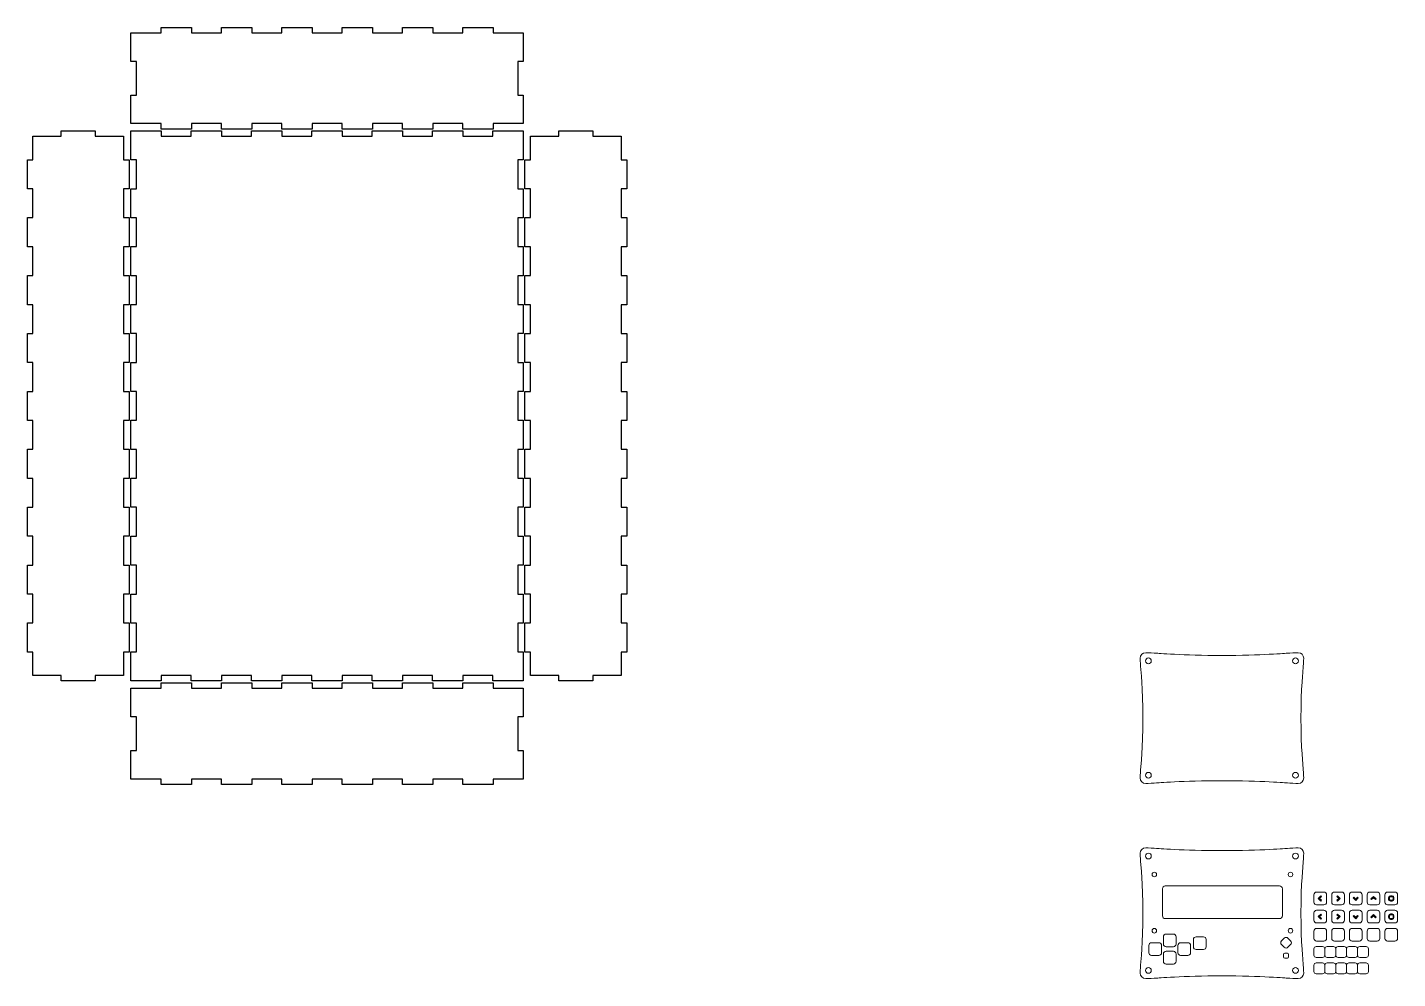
# Model space of a CAD drawing. Extents: x 1 to 1576, y -528 to 295.
# Drawn here: x 821 to 1576, y -528 to -4 of the extents above; entities that cross this region are included whole.
import ezdxf

# ---------------------------------------------------------------- set-up
doc = ezdxf.new("R2010")
doc.units = 0
doc.layers.add('NEWLAYER', color=7, linetype='CONTINUOUS')
doc.layers.add('Your Design', color=7, linetype='CONTINUOUS')

# ---------------------------------------------------------------- blocks, each defined once
blk = doc.blocks.new('block 44')
at = {"layer": 'Your Design', "lineweight": 0}
for points in [[(11.6, 181), (11.6, 180.12), (10.88, 179.4), (10, 179.4), (9.12, 179.4), (8.4, 180.12), (8.4, 181), (8.4, 181.88), (9.12, 182.6), (10, 182.6), (10.88, 182.6), (11.6, 181.88), (11.6, 181)], [(92.6, 181), (92.6, 180.12), (91.88, 179.4), (91, 179.4), (90.12, 179.4), (89.4, 180.12), (89.4, 181), (89.4, 181.88), (90.12, 182.6), (91, 182.6), (91.88, 182.6), (92.6, 181.88), (92.6, 181)], [(11.6, 118), (11.6, 117.12), (10.88, 116.4), (10, 116.4), (9.12, 116.4), (8.4, 117.12), (8.4, 118), (8.4, 118.88), (9.12, 119.6), (10, 119.6), (10.88, 119.6), (11.6, 118.88), (11.6, 118)], [(92.6, 118), (92.6, 117.12), (91.88, 116.4), (91, 116.4), (90.12, 116.4), (89.4, 117.12), (89.4, 118), (89.4, 118.88), (90.12, 119.6), (91, 119.6), (91.88, 119.6), (92.6, 118.88), (92.6, 118)]]:
    blk.add_open_spline(points, degree=3, knots=[0, 0, 0, 0, 1, 1, 1, 2, 2, 2, 3, 3, 3, 4, 4, 4, 4], dxfattribs=at)

msp = doc.modelspace()

# ---------------------------------------------------------------- hatches: boundary and pattern name
at = {"layer": 'Your Design'}
h = msp.add_hatch(color=255, dxfattribs=at)
h.dxf.hatch_style = 2
h.paths.add_polyline_path([(1533.9, -482.39), (1533.52, -482.01), (1532.12, -483.42), (1533.52, -484.82), (1533.9, -484.45), (1532.87, -483.42)])
h = msp.add_hatch(color=255, dxfattribs=at)
h.dxf.hatch_style = 2
h.paths.add_polyline_path([(1542.39, -482.39), (1542.76, -482.01), (1544.17, -483.42), (1542.76, -484.82), (1542.39, -484.45), (1543.42, -483.42)])
h = msp.add_hatch(color=255, dxfattribs=at)
h.dxf.hatch_style = 2
h.paths.add_polyline_path([(1553.82, -482.78), (1554.2, -483.15), (1552.79, -484.56), (1551.39, -483.15), (1551.76, -482.78), (1552.79, -483.81)])
h = msp.add_hatch(color=255, dxfattribs=at)
h.dxf.hatch_style = 2
h.paths.add_polyline_path([(1563.59, -484.06), (1563.96, -483.68), (1562.56, -482.28), (1561.16, -483.68), (1561.53, -484.06), (1562.56, -483.03)])
h = msp.add_hatch(color=255, dxfattribs=at)
h.dxf.hatch_style = 2
edge = h.paths.add_edge_path()
edge.add_spline(control_points=[(1572.83, -481.92), (1572.83, -481.92), (1571.83, -481.92), (1571.83, -481.92), (1571.28, -481.92), (1570.83, -482.37), (1570.83, -482.92), (1570.83, -482.92), (1570.83, -483.92), (1570.83, -483.92), (1570.83, -484.47), (1571.28, -484.92), (1571.83, -484.92), (1571.83, -484.92), (1572.83, -484.92), (1572.83, -484.92), (1573.38, -484.92), (1573.83, -484.47), (1573.83, -483.92), (1573.83, -483.92), (1573.83, -482.92), (1573.83, -482.92), (1573.83, -482.37), (1573.38, -481.92), (1572.83, -481.92), (1572.83, -481.92), (1572.83, -481.92), (1572.83, -481.92)], knot_values=[0, 0, 0, 0, 1, 1, 1, 2, 2, 2, 3, 3, 3, 4, 4, 4, 5, 5, 5, 6, 6, 6, 7, 7, 7, 8, 8, 8, 9, 9, 9, 9], degree=3, periodic=0)
edge = h.paths.add_edge_path()
edge.add_spline(control_points=[(1572.83, -482.45), (1573.09, -482.45), (1573.3, -482.66), (1573.3, -482.92), (1573.3, -482.92), (1573.3, -483.92), (1573.3, -483.92), (1573.3, -484.18), (1573.09, -484.39), (1572.83, -484.39), (1572.83, -484.39), (1571.83, -484.39), (1571.83, -484.39), (1571.57, -484.39), (1571.36, -484.18), (1571.36, -483.92), (1571.36, -483.92), (1571.36, -482.92), (1571.36, -482.92), (1571.36, -482.79), (1571.41, -482.68), (1571.5, -482.59), (1571.59, -482.5), (1571.7, -482.45), (1571.83, -482.45), (1571.83, -482.45), (1572.83, -482.45), (1572.83, -482.45)], knot_values=[0, 0, 0, 0, 0.352778, 0.352778, 0.352778, 0.705556, 0.705556, 0.705556, 1.058333, 1.058333, 1.058333, 1.411111, 1.411111, 1.411111, 1.763889, 1.763889, 1.763889, 2.116667, 2.116667, 2.116667, 2.469444, 2.469444, 2.469444, 2.822222, 2.822222, 2.822222, 3.175, 3.175, 3.175, 3.175], degree=3, periodic=0)
edge.add_line((1572.83, -482.45), (1572.83, -482.45))
h = msp.add_hatch(color=255, dxfattribs=at)
h.dxf.hatch_style = 2
h.paths.add_polyline_path([(1533.9, -492.39), (1533.52, -492.02), (1532.12, -493.42), (1533.52, -494.82), (1533.9, -494.45), (1532.87, -493.42)])
h = msp.add_hatch(color=255, dxfattribs=at)
h.dxf.hatch_style = 2
h.paths.add_polyline_path([(1542.39, -492.39), (1542.76, -492.02), (1544.17, -493.42), (1542.76, -494.82), (1542.39, -494.45), (1543.42, -493.42)])
h = msp.add_hatch(color=255, dxfattribs=at)
h.dxf.hatch_style = 2
h.paths.add_polyline_path([(1553.82, -492.78), (1554.2, -493.15), (1552.79, -494.56), (1551.39, -493.15), (1551.76, -492.78), (1552.79, -493.81)])
h = msp.add_hatch(color=255, dxfattribs=at)
h.dxf.hatch_style = 2
h.paths.add_polyline_path([(1563.59, -494.06), (1563.96, -493.68), (1562.56, -492.28), (1561.16, -493.68), (1561.53, -494.06), (1562.56, -493.03)])
h = msp.add_hatch(color=255, dxfattribs=at)
h.dxf.hatch_style = 2
edge = h.paths.add_edge_path()
edge.add_spline(control_points=[(1572.83, -491.92), (1572.83, -491.92), (1571.83, -491.92), (1571.83, -491.92), (1571.28, -491.92), (1570.83, -492.37), (1570.83, -492.92), (1570.83, -492.92), (1570.83, -493.92), (1570.83, -493.92), (1570.83, -494.47), (1571.28, -494.92), (1571.83, -494.92), (1571.83, -494.92), (1572.83, -494.92), (1572.83, -494.92), (1573.38, -494.92), (1573.83, -494.47), (1573.83, -493.92), (1573.83, -493.92), (1573.83, -492.92), (1573.83, -492.92), (1573.83, -492.37), (1573.38, -491.92), (1572.83, -491.92), (1572.83, -491.92), (1572.83, -491.92), (1572.83, -491.92)], knot_values=[0, 0, 0, 0, 1, 1, 1, 2, 2, 2, 3, 3, 3, 4, 4, 4, 5, 5, 5, 6, 6, 6, 7, 7, 7, 8, 8, 8, 9, 9, 9, 9], degree=3, periodic=0)
edge = h.paths.add_edge_path()
edge.add_spline(control_points=[(1572.83, -492.45), (1573.09, -492.45), (1573.3, -492.66), (1573.3, -492.92), (1573.3, -492.92), (1573.3, -493.92), (1573.3, -493.92), (1573.3, -494.18), (1573.09, -494.39), (1572.83, -494.39), (1572.83, -494.39), (1571.83, -494.39), (1571.83, -494.39), (1571.57, -494.39), (1571.36, -494.18), (1571.36, -493.92), (1571.36, -493.92), (1571.36, -492.92), (1571.36, -492.92), (1571.36, -492.79), (1571.41, -492.68), (1571.5, -492.59), (1571.59, -492.5), (1571.7, -492.45), (1571.83, -492.45), (1571.83, -492.45), (1572.83, -492.45), (1572.83, -492.45)], knot_values=[0, 0, 0, 0, 0.352778, 0.352778, 0.352778, 0.705556, 0.705556, 0.705556, 1.058333, 1.058333, 1.058333, 1.411111, 1.411111, 1.411111, 1.763889, 1.763889, 1.763889, 2.116667, 2.116667, 2.116667, 2.469444, 2.469444, 2.469444, 2.822222, 2.822222, 2.822222, 3.175, 3.175, 3.175, 3.175], degree=3, periodic=0)
edge.add_line((1572.83, -492.45), (1572.83, -492.45))

# ---------------------------------------------------------------- linework, layer by layer
at = {"layer": 'NEWLAYER', "color": 7}
for points in [[(878.32, -6.62), (894.89, -6.62), (894.89, -3.62), (911.59, -3.62), (911.59, -6.62), (928.12, -6.62), (928.12, -3.62), (944.83, -3.62), (944.83, -6.62), (961.35, -6.62), (961.35, -3.62), (978.06, -3.62), (978.06, -6.62), (994.58, -6.62), (994.58, -3.62), (1011.29, -3.62), (1011.29, -6.62), (1027.81, -6.62), (1027.81, -3.62), (1044.52, -3.62), (1044.52, -6.62), (1061.04, -6.62), (1061.04, -3.62), (1077.75, -3.62), (1077.75, -6.62), (1094.32, -6.62), (1094.32, -22.34), (1091.32, -22.34), (1091.32, -40.91), (1094.32, -40.91), (1094.32, -56.62), (1077.75, -56.62), (1077.75, -59.62), (1061.04, -59.62), (1061.04, -56.62), (1044.52, -56.62), (1044.52, -59.62), (1027.81, -59.62), (1027.81, -56.62), (1011.29, -56.62), (1011.29, -59.62), (994.58, -59.62), (994.58, -56.62), (978.06, -56.62), (978.06, -59.62), (961.35, -59.62), (961.35, -56.62), (944.83, -56.62), (944.83, -59.62), (928.12, -59.62), (928.12, -56.62), (911.59, -56.62), (911.59, -59.62), (894.89, -59.62), (894.89, -56.62), (878.32, -56.62), (878.32, -40.91), (881.32, -40.91), (881.32, -22.34), (878.32, -22.34), (878.32, -6.62)], [(824.32, -63.62), (839.94, -63.62), (839.94, -60.62), (858.7, -60.62), (858.7, -63.62), (874.32, -63.62), (874.32, -76.53), (877.32, -76.53), (877.32, -92.56), (874.32, -92.56), (874.32, -108.42), (877.32, -108.42), (877.32, -124.46), (874.32, -124.46), (874.32, -140.32), (877.32, -140.32), (877.32, -156.35), (874.32, -156.35), (874.32, -172.21), (877.32, -172.21), (877.32, -188.25), (874.32, -188.25), (874.32, -204.1), (877.32, -204.1), (877.32, -220.14), (874.32, -220.14), (874.32, -236), (877.32, -236), (877.32, -252.04), (874.32, -252.04), (874.32, -267.89), (877.32, -267.89), (877.32, -283.93), (874.32, -283.93), (874.32, -299.79), (877.32, -299.79), (877.32, -315.83), (874.32, -315.83), (874.32, -331.68), (877.32, -331.68), (877.32, -347.72), (874.32, -347.72), (874.32, -360.62), (858.7, -360.62), (858.7, -363.62), (839.94, -363.62), (839.94, -360.62), (824.32, -360.62), (824.32, -347.72), (821.32, -347.72), (821.32, -331.68), (824.32, -331.68), (824.32, -315.83), (821.32, -315.83), (821.32, -299.79), (824.32, -299.79), (824.32, -283.93), (821.32, -283.93), (821.32, -267.89), (824.32, -267.89), (824.32, -252.04), (821.32, -252.04), (821.32, -236), (824.32, -236), (824.32, -220.14), (821.32, -220.14), (821.32, -204.1), (824.32, -204.1), (824.32, -188.25), (821.32, -188.25), (821.32, -172.21), (824.32, -172.21), (824.32, -156.35), (821.32, -156.35), (821.32, -140.32), (824.32, -140.32), (824.32, -124.46), (821.32, -124.46), (821.32, -108.42), (824.32, -108.42), (824.32, -92.56), (821.32, -92.56), (821.32, -76.53), (824.32, -76.53), (824.32, -63.62)], [(878.32, -60.62), (894.98, -60.62), (894.98, -63.62), (911.5, -63.62), (911.5, -60.62), (928.21, -60.62), (928.21, -63.62), (944.74, -63.62), (944.74, -60.62), (961.44, -60.62), (961.44, -63.62), (977.97, -63.62), (977.97, -60.62), (994.67, -60.62), (994.67, -63.62), (1011.2, -63.62), (1011.2, -60.62), (1027.9, -60.62), (1027.9, -63.62), (1044.43, -63.62), (1044.43, -60.62), (1061.13, -60.62), (1061.13, -63.62), (1077.66, -63.62), (1077.66, -60.62), (1094.32, -60.62), (1094.32, -76.62), (1091.32, -76.62), (1091.32, -92.47), (1094.32, -92.47), (1094.32, -108.51), (1091.32, -108.51), (1091.32, -124.37), (1094.32, -124.37), (1094.32, -140.41), (1091.32, -140.41), (1091.32, -156.26), (1094.32, -156.26), (1094.32, -172.3), (1091.32, -172.3), (1091.32, -188.16), (1094.32, -188.16), (1094.32, -204.19), (1091.32, -204.19), (1091.32, -220.05), (1094.32, -220.05), (1094.32, -236.09), (1091.32, -236.09), (1091.32, -251.95), (1094.32, -251.95), (1094.32, -267.98), (1091.32, -267.98), (1091.32, -283.84), (1094.32, -283.84), (1094.32, -299.88), (1091.32, -299.88), (1091.32, -315.74), (1094.32, -315.74), (1094.32, -331.77), (1091.32, -331.77), (1091.32, -347.63), (1094.32, -347.63), (1094.32, -363.62), (1077.66, -363.62), (1077.66, -360.62), (1061.13, -360.62), (1061.13, -363.62), (1044.43, -363.62), (1044.43, -360.62), (1027.9, -360.62), (1027.9, -363.62), (1011.2, -363.62), (1011.2, -360.62), (994.67, -360.62), (994.67, -363.62), (977.97, -363.62), (977.97, -360.62), (961.44, -360.62), (961.44, -363.62), (944.74, -363.62), (944.74, -360.62), (928.21, -360.62), (928.21, -363.62), (911.5, -363.62), (911.5, -360.62), (894.98, -360.62), (894.98, -363.62), (878.32, -363.62), (878.32, -347.63), (881.32, -347.63), (881.32, -331.77), (878.32, -331.77), (878.32, -315.74), (881.32, -315.74), (881.32, -299.88), (878.32, -299.88), (878.32, -283.84), (881.32, -283.84), (881.32, -267.98), (878.32, -267.98), (878.32, -251.95), (881.32, -251.95), (881.32, -236.09), (878.32, -236.09), (878.32, -220.05), (881.32, -220.05), (881.32, -204.19), (878.32, -204.19), (878.32, -188.16), (881.32, -188.16), (881.32, -172.3), (878.32, -172.3), (878.32, -156.26), (881.32, -156.26), (881.32, -140.41), (878.32, -140.41), (878.32, -124.37), (881.32, -124.37), (881.32, -108.51), (878.32, -108.51), (878.32, -92.47), (881.32, -92.47), (881.32, -76.62), (878.32, -76.62), (878.32, -60.62)], [(1098.32, -63.62), (1113.94, -63.62), (1113.94, -60.62), (1132.7, -60.62), (1132.7, -63.62), (1148.32, -63.62), (1148.32, -76.53), (1151.32, -76.53), (1151.32, -92.56), (1148.32, -92.56), (1148.32, -108.42), (1151.32, -108.42), (1151.32, -124.46), (1148.32, -124.46), (1148.32, -140.32), (1151.32, -140.32), (1151.32, -156.35), (1148.32, -156.35), (1148.32, -172.21), (1151.32, -172.21), (1151.32, -188.25), (1148.32, -188.25), (1148.32, -204.1), (1151.32, -204.1), (1151.32, -220.14), (1148.32, -220.14), (1148.32, -236), (1151.32, -236), (1151.32, -252.04), (1148.32, -252.04), (1148.32, -267.89), (1151.32, -267.89), (1151.32, -283.93), (1148.32, -283.93), (1148.32, -299.79), (1151.32, -299.79), (1151.32, -315.83), (1148.32, -315.83), (1148.32, -331.68), (1151.32, -331.68), (1151.32, -347.72), (1148.32, -347.72), (1148.32, -360.62), (1132.7, -360.62), (1132.7, -363.62), (1113.94, -363.62), (1113.94, -360.62), (1098.32, -360.62), (1098.32, -347.72), (1095.32, -347.72), (1095.32, -331.68), (1098.32, -331.68), (1098.32, -315.83), (1095.32, -315.83), (1095.32, -299.79), (1098.32, -299.79), (1098.32, -283.93), (1095.32, -283.93), (1095.32, -267.89), (1098.32, -267.89), (1098.32, -252.04), (1095.32, -252.04), (1095.32, -236), (1098.32, -236), (1098.32, -220.14), (1095.32, -220.14), (1095.32, -204.1), (1098.32, -204.1), (1098.32, -188.25), (1095.32, -188.25), (1095.32, -172.21), (1098.32, -172.21), (1098.32, -156.35), (1095.32, -156.35), (1095.32, -140.32), (1098.32, -140.32), (1098.32, -124.46), (1095.32, -124.46), (1095.32, -108.42), (1098.32, -108.42), (1098.32, -92.56), (1095.32, -92.56), (1095.32, -76.53), (1098.32, -76.53), (1098.32, -63.62)], [(878.32, -367.62), (894.89, -367.62), (894.89, -364.62), (911.59, -364.62), (911.59, -367.62), (928.12, -367.62), (928.12, -364.62), (944.83, -364.62), (944.83, -367.62), (961.35, -367.62), (961.35, -364.62), (978.06, -364.62), (978.06, -367.62), (994.58, -367.62), (994.58, -364.62), (1011.29, -364.62), (1011.29, -367.62), (1027.81, -367.62), (1027.81, -364.62), (1044.52, -364.62), (1044.52, -367.62), (1061.04, -367.62), (1061.04, -364.62), (1077.75, -364.62), (1077.75, -367.62), (1094.32, -367.62), (1094.32, -383.34), (1091.32, -383.34), (1091.32, -401.91), (1094.32, -401.91), (1094.32, -417.62), (1077.75, -417.62), (1077.75, -420.62), (1061.04, -420.62), (1061.04, -417.62), (1044.52, -417.62), (1044.52, -420.62), (1027.81, -420.62), (1027.81, -417.62), (1011.29, -417.62), (1011.29, -420.62), (994.58, -420.62), (994.58, -417.62), (978.06, -417.62), (978.06, -420.62), (961.35, -420.62), (961.35, -417.62), (944.83, -417.62), (944.83, -420.62), (928.12, -420.62), (928.12, -417.62), (911.59, -417.62), (911.59, -420.62), (894.89, -420.62), (894.89, -417.62), (878.32, -417.62), (878.32, -401.91), (881.32, -401.91), (881.32, -383.34), (878.32, -383.34), (878.32, -367.62)]]:
    msp.add_lwpolyline(points, dxfattribs=at)
at = {"layer": 'Your Design', "lineweight": 0}
for points in [[(1533.9, -482.39), (1533.52, -482.01), (1532.12, -483.42), (1533.52, -484.82), (1533.9, -484.45), (1532.87, -483.42), (1533.9, -482.39)], [(1542.39, -482.39), (1542.76, -482.01), (1544.17, -483.42), (1542.76, -484.82), (1542.39, -484.45), (1543.42, -483.42), (1542.39, -482.39)], [(1553.82, -482.78), (1554.2, -483.15), (1552.79, -484.56), (1551.39, -483.15), (1551.76, -482.78), (1552.79, -483.81), (1553.82, -482.78)], [(1563.59, -484.06), (1563.96, -483.68), (1562.56, -482.28), (1561.16, -483.68), (1561.53, -484.06), (1562.56, -483.03), (1563.59, -484.06)], [(1533.9, -492.39), (1533.52, -492.02), (1532.12, -493.42), (1533.52, -494.82), (1533.9, -494.45), (1532.87, -493.42), (1533.9, -492.39)], [(1542.39, -492.39), (1542.76, -492.02), (1544.17, -493.42), (1542.76, -494.82), (1542.39, -494.45), (1543.42, -493.42), (1542.39, -492.39)], [(1553.82, -492.78), (1554.2, -493.15), (1552.79, -494.56), (1551.39, -493.15), (1551.76, -492.78), (1552.79, -493.81), (1553.82, -492.78)], [(1563.59, -494.06), (1563.96, -493.68), (1562.56, -492.28), (1561.16, -493.68), (1561.53, -494.06), (1562.56, -493.03), (1563.59, -494.06)]]:
    msp.add_lwpolyline(points, dxfattribs=at)
for points, knots in [([(1522.61, -384.06), (1522.61, -367.5), (1523.78, -357.05), (1523.78, -357.05), (1523.96, -355.41), (1524.11, -352.71), (1524.11, -351.06), (1524.11, -349.41), (1522.76, -348.06), (1521.11, -348.06), (1519.46, -348.06), (1516.77, -348.18), (1515.12, -348.32), (1515.12, -348.32), (1500.65, -349.56), (1479.11, -349.56), (1457.58, -349.56), (1443.1, -348.32), (1443.1, -348.32), (1441.46, -348.18), (1438.76, -348.06), (1437.11, -348.06), (1435.46, -348.06), (1434.11, -349.41), (1434.11, -351.06), (1434.11, -352.71), (1434.26, -355.41), (1434.45, -357.05), (1434.45, -357.05), (1435.61, -367.5), (1435.61, -384.06), (1435.61, -400.63), (1434.45, -411.08), (1434.45, -411.08), (1434.26, -412.72), (1434.11, -415.41), (1434.11, -417.06), (1434.11, -418.71), (1435.46, -420.06), (1437.11, -420.06), (1438.76, -420.06), (1441.46, -419.95), (1443.1, -419.81), (1443.1, -419.81), (1457.57, -418.56), (1479.11, -418.56), (1500.65, -418.56), (1515.12, -419.81), (1515.12, -419.81), (1516.77, -419.95), (1519.46, -420.06), (1521.11, -420.06), (1522.76, -420.06), (1524.11, -418.71), (1524.11, -417.06), (1524.11, -415.41), (1523.96, -412.72), (1523.78, -411.08), (1523.78, -411.08), (1522.61, -400.63), (1522.61, -384.06)], [0, 0, 0, 0, 1, 1, 1, 2, 2, 2, 3, 3, 3, 4, 4, 4, 5, 5, 5, 6, 6, 6, 7, 7, 7, 8, 8, 8, 9, 9, 9, 10, 10, 10, 11, 11, 11, 12, 12, 12, 13, 13, 13, 14, 14, 14, 15, 15, 15, 16, 16, 16, 17, 17, 17, 18, 18, 18, 19, 19, 19, 20, 20, 20, 20]), ([(1443.1, -455.82), (1441.46, -455.68), (1438.76, -455.56), (1437.11, -455.56), (1435.46, -455.56), (1434.11, -456.91), (1434.11, -458.56), (1434.11, -460.21), (1434.26, -462.91), (1434.45, -464.55)], [6, 6, 6, 6, 7, 7, 7, 8, 8, 8, 9, 9, 9, 9]), ([(1440.21, -460.06), (1440.21, -460.95), (1439.5, -461.66), (1438.61, -461.66), (1437.73, -461.66), (1437.01, -460.95), (1437.01, -460.06), (1437.01, -459.18), (1437.73, -458.46), (1438.61, -458.46), (1439.5, -458.46), (1440.21, -459.18), (1440.21, -460.06)], [0, 0, 0, 0, 1, 1, 1, 2, 2, 2, 3, 3, 3, 4, 4, 4, 4]), ([(1515.13, -455.82), (1515.13, -455.82), (1500.65, -457.06), (1479.11, -457.06), (1457.58, -457.06), (1443.1, -455.82), (1443.1, -455.82)], [4, 4, 4, 4, 5, 5, 5, 6, 6, 6, 6]), ([(1523.78, -464.55), (1523.96, -462.91), (1524.11, -460.21), (1524.11, -458.56), (1524.11, -456.91), (1522.76, -455.56), (1521.11, -455.56), (1519.46, -455.56), (1516.77, -455.68), (1515.13, -455.82)], [1, 1, 1, 1, 2, 2, 2, 3, 3, 3, 4, 4, 4, 4]), ([(1521.21, -460.06), (1521.21, -460.95), (1520.5, -461.66), (1519.61, -461.66), (1518.73, -461.66), (1518.01, -460.95), (1518.01, -460.06), (1518.01, -459.18), (1518.73, -458.46), (1519.61, -458.46), (1520.5, -458.46), (1521.21, -459.18), (1521.21, -460.06)], [0, 0, 0, 0, 1, 1, 1, 2, 2, 2, 3, 3, 3, 4, 4, 4, 4]), ([(1434.45, -464.55), (1434.45, -464.55), (1435.61, -475), (1435.61, -491.56), (1435.61, -508.13), (1434.45, -518.58), (1434.45, -518.58)], [9, 9, 9, 9, 10, 10, 10, 11, 11, 11, 11]), ([(1443.11, -470.2), (1443.11, -469.51), (1442.55, -468.95), (1441.86, -468.95), (1441.17, -468.95), (1440.61, -469.51), (1440.61, -470.2), (1440.61, -470.89), (1441.17, -471.45), (1441.86, -471.45), (1442.55, -471.45), (1443.11, -470.89), (1443.11, -470.2), (1443.11, -470.2), (1443.11, -470.2), (1443.11, -470.2)], [0, 0, 0, 0, 1, 1, 1, 2, 2, 2, 3, 3, 3, 4, 4, 4, 5, 5, 5, 5]), ([(1518.11, -470.2), (1518.11, -469.51), (1517.55, -468.95), (1516.86, -468.95), (1516.17, -468.95), (1515.61, -469.51), (1515.61, -470.2), (1515.61, -470.89), (1516.17, -471.45), (1516.86, -471.45), (1517.55, -471.45), (1518.11, -470.89), (1518.11, -470.2), (1518.11, -470.2), (1518.11, -470.2), (1518.11, -470.2)], [0, 0, 0, 0, 1, 1, 1, 2, 2, 2, 3, 3, 3, 4, 4, 4, 5, 5, 5, 5]), ([(1512.36, -493.04), (1512.36, -493.87), (1511.68, -494.54), (1510.86, -494.54), (1510.86, -494.54), (1447.86, -494.54), (1447.86, -494.54), (1447.03, -494.54), (1446.36, -493.87), (1446.36, -493.04), (1446.36, -493.04), (1446.36, -478.04), (1446.36, -478.04), (1446.36, -477.22), (1447.03, -476.54), (1447.86, -476.54), (1447.86, -476.54), (1510.86, -476.54), (1510.86, -476.54), (1511.68, -476.54), (1512.36, -477.22), (1512.36, -478.04), (1512.36, -478.04), (1512.36, -493.04), (1512.36, -493.04)], [0, 0, 0, 0, 1, 1, 1, 2, 2, 2, 3, 3, 3, 4, 4, 4, 5, 5, 5, 6, 6, 6, 7, 7, 7, 8, 8, 8, 8]), ([(1572.83, -481.92), (1572.83, -481.92), (1571.83, -481.92), (1571.83, -481.92), (1571.28, -481.92), (1570.83, -482.37), (1570.83, -482.92), (1570.83, -482.92), (1570.83, -483.92), (1570.83, -483.92), (1570.83, -484.47), (1571.28, -484.92), (1571.83, -484.92), (1571.83, -484.92), (1572.83, -484.92), (1572.83, -484.92), (1573.38, -484.92), (1573.83, -484.47), (1573.83, -483.92), (1573.83, -483.92), (1573.83, -482.92), (1573.83, -482.92), (1573.83, -482.37), (1573.38, -481.92), (1572.83, -481.92), (1572.83, -481.92), (1572.83, -481.92), (1572.83, -481.92)], [0, 0, 0, 0, 1, 1, 1, 2, 2, 2, 3, 3, 3, 4, 4, 4, 5, 5, 5, 6, 6, 6, 7, 7, 7, 8, 8, 8, 9, 9, 9, 9]), ([(1572.83, -482.45), (1573.09, -482.45), (1573.3, -482.66), (1573.3, -482.92), (1573.3, -482.92), (1573.3, -483.92), (1573.3, -483.92), (1573.3, -484.18), (1573.09, -484.39), (1572.83, -484.39), (1572.83, -484.39), (1571.83, -484.39), (1571.83, -484.39), (1571.57, -484.39), (1571.36, -484.18), (1571.36, -483.92), (1571.36, -483.92), (1571.36, -482.92), (1571.36, -482.92), (1571.36, -482.79), (1571.41, -482.68), (1571.5, -482.59), (1571.59, -482.5), (1571.7, -482.45), (1571.83, -482.45), (1571.83, -482.45), (1572.83, -482.45), (1572.83, -482.45)], [0, 0, 0, 0, 1, 1, 1, 2, 2, 2, 3, 3, 3, 4, 4, 4, 5, 5, 5, 6, 6, 6, 7, 7, 7, 8, 8, 8, 9, 9, 9, 9]), ([(1572.83, -491.92), (1572.83, -491.92), (1571.83, -491.92), (1571.83, -491.92), (1571.28, -491.92), (1570.83, -492.37), (1570.83, -492.92), (1570.83, -492.92), (1570.83, -493.92), (1570.83, -493.92), (1570.83, -494.47), (1571.28, -494.92), (1571.83, -494.92), (1571.83, -494.92), (1572.83, -494.92), (1572.83, -494.92), (1573.38, -494.92), (1573.83, -494.47), (1573.83, -493.92), (1573.83, -493.92), (1573.83, -492.92), (1573.83, -492.92), (1573.83, -492.37), (1573.38, -491.92), (1572.83, -491.92), (1572.83, -491.92), (1572.83, -491.92), (1572.83, -491.92)], [0, 0, 0, 0, 1, 1, 1, 2, 2, 2, 3, 3, 3, 4, 4, 4, 5, 5, 5, 6, 6, 6, 7, 7, 7, 8, 8, 8, 9, 9, 9, 9]), ([(1572.83, -492.45), (1573.09, -492.45), (1573.3, -492.66), (1573.3, -492.92), (1573.3, -492.92), (1573.3, -493.92), (1573.3, -493.92), (1573.3, -494.18), (1573.09, -494.39), (1572.83, -494.39), (1572.83, -494.39), (1571.83, -494.39), (1571.83, -494.39), (1571.57, -494.39), (1571.36, -494.18), (1571.36, -493.92), (1571.36, -493.92), (1571.36, -492.92), (1571.36, -492.92), (1571.36, -492.79), (1571.41, -492.68), (1571.5, -492.59), (1571.59, -492.5), (1571.7, -492.45), (1571.83, -492.45), (1571.83, -492.45), (1572.83, -492.45), (1572.83, -492.45)], [0, 0, 0, 0, 1, 1, 1, 2, 2, 2, 3, 3, 3, 4, 4, 4, 5, 5, 5, 6, 6, 6, 7, 7, 7, 8, 8, 8, 9, 9, 9, 9]), ([(1443.11, -501.2), (1443.11, -500.51), (1442.55, -499.95), (1441.86, -499.95), (1441.17, -499.95), (1440.61, -500.51), (1440.61, -501.2), (1440.61, -501.89), (1441.17, -502.45), (1441.86, -502.45), (1442.55, -502.45), (1443.11, -501.89), (1443.11, -501.2), (1443.11, -501.2), (1443.11, -501.2), (1443.11, -501.2)], [0, 0, 0, 0, 1, 1, 1, 2, 2, 2, 3, 3, 3, 4, 4, 4, 5, 5, 5, 5]), ([(1448.36, -503.04), (1447.53, -503.04), (1446.86, -503.72), (1446.86, -504.54), (1446.86, -504.54), (1446.86, -508.54), (1446.86, -508.54), (1446.86, -509.37), (1447.53, -510.04), (1448.36, -510.04), (1448.36, -510.04), (1452.36, -510.04), (1452.36, -510.04), (1453.18, -510.04), (1453.86, -509.37), (1453.86, -508.54), (1453.86, -508.54), (1453.86, -504.54), (1453.86, -504.54), (1453.86, -503.72), (1453.18, -503.04), (1452.36, -503.04), (1452.36, -503.04), (1448.36, -503.04), (1448.36, -503.04)], [0, 0, 0, 0, 1, 1, 1, 2, 2, 2, 3, 3, 3, 4, 4, 4, 5, 5, 5, 6, 6, 6, 7, 7, 7, 8, 8, 8, 8]), ([(1470.41, -510.04), (1470.42, -510.87), (1469.74, -511.54), (1468.91, -511.54), (1468.91, -511.54), (1464.91, -511.54), (1464.91, -511.54), (1464.09, -511.54), (1463.41, -510.87), (1463.41, -510.04), (1463.41, -510.04), (1463.41, -506.04), (1463.41, -506.04), (1463.41, -505.22), (1464.09, -504.54), (1464.91, -504.54), (1464.91, -504.54), (1468.92, -504.54), (1468.92, -504.54), (1469.74, -504.54), (1470.42, -505.22), (1470.42, -506.04), (1470.42, -506.04), (1470.41, -510.04), (1470.41, -510.04)], [0, 0, 0, 0, 1, 1, 1, 2, 2, 2, 3, 3, 3, 4, 4, 4, 5, 5, 5, 6, 6, 6, 7, 7, 7, 8, 8, 8, 8]), ([(1515.47, -510.27), (1514.89, -510.86), (1513.93, -510.86), (1513.35, -510.27), (1513.35, -510.27), (1511.94, -508.86), (1511.94, -508.86), (1511.35, -508.28), (1511.35, -507.32), (1511.94, -506.74), (1511.94, -506.74), (1513.35, -505.32), (1513.35, -505.32), (1513.93, -504.74), (1514.89, -504.74), (1515.47, -505.32), (1515.47, -505.32), (1516.89, -506.74), (1516.89, -506.74), (1517.47, -507.32), (1517.47, -508.28), (1516.89, -508.86), (1516.89, -508.86), (1515.47, -510.27), (1515.47, -510.27)], [0, 0, 0, 0, 1, 1, 1, 2, 2, 2, 3, 3, 3, 4, 4, 4, 5, 5, 5, 6, 6, 6, 7, 7, 7, 8, 8, 8, 8]), ([(1518.11, -501.2), (1518.11, -500.51), (1517.55, -499.95), (1516.86, -499.95), (1516.17, -499.95), (1515.61, -500.51), (1515.61, -501.2), (1515.61, -501.89), (1516.17, -502.45), (1516.86, -502.45), (1517.55, -502.45), (1518.11, -501.89), (1518.11, -501.2), (1518.11, -501.2), (1518.11, -501.2), (1518.11, -501.2)], [0, 0, 0, 0, 1, 1, 1, 2, 2, 2, 3, 3, 3, 4, 4, 4, 5, 5, 5, 5]), ([(1438.86, -513.29), (1438.86, -514.12), (1439.53, -514.79), (1440.36, -514.79), (1440.36, -514.79), (1444.36, -514.79), (1444.36, -514.79), (1445.18, -514.79), (1445.86, -514.12), (1445.86, -513.29), (1445.86, -513.29), (1445.86, -509.29), (1445.86, -509.29), (1445.86, -508.47), (1445.18, -507.79), (1444.36, -507.79), (1444.36, -507.79), (1440.36, -507.79), (1440.36, -507.79), (1439.53, -507.79), (1438.86, -508.47), (1438.86, -509.29), (1438.86, -509.29), (1438.86, -513.29), (1438.86, -513.29)], [0, 0, 0, 0, 1, 1, 1, 2, 2, 2, 3, 3, 3, 4, 4, 4, 5, 5, 5, 6, 6, 6, 7, 7, 7, 8, 8, 8, 8]), ([(1448.36, -519.54), (1447.53, -519.54), (1446.86, -518.87), (1446.86, -518.04), (1446.86, -518.04), (1446.86, -514.04), (1446.86, -514.04), (1446.86, -513.22), (1447.53, -512.54), (1448.36, -512.54), (1448.36, -512.54), (1452.36, -512.54), (1452.36, -512.54), (1453.18, -512.54), (1453.86, -513.22), (1453.86, -514.04), (1453.86, -514.04), (1453.86, -518.04), (1453.86, -518.04), (1453.86, -518.87), (1453.18, -519.54), (1452.36, -519.54), (1452.36, -519.54), (1448.36, -519.54), (1448.36, -519.54)], [0, 0, 0, 0, 1, 1, 1, 2, 2, 2, 3, 3, 3, 4, 4, 4, 5, 5, 5, 6, 6, 6, 7, 7, 7, 8, 8, 8, 8]), ([(1461.86, -513.29), (1461.86, -514.12), (1461.18, -514.79), (1460.36, -514.79), (1460.36, -514.79), (1456.36, -514.79), (1456.36, -514.79), (1455.53, -514.79), (1454.86, -514.12), (1454.86, -513.29), (1454.86, -513.29), (1454.86, -509.29), (1454.86, -509.29), (1454.86, -508.47), (1455.53, -507.79), (1456.36, -507.79), (1456.36, -507.79), (1460.36, -507.79), (1460.36, -507.79), (1461.18, -507.79), (1461.86, -508.47), (1461.86, -509.29), (1461.86, -509.29), (1461.86, -513.29), (1461.86, -513.29)], [0, 0, 0, 0, 1, 1, 1, 2, 2, 2, 3, 3, 3, 4, 4, 4, 5, 5, 5, 6, 6, 6, 7, 7, 7, 8, 8, 8, 8]), ([(1535.76, -514.63), (1535.76, -515.34), (1535.18, -515.92), (1534.47, -515.92), (1534.47, -515.92), (1531.05, -515.92), (1531.05, -515.92), (1530.34, -515.92), (1529.76, -515.34), (1529.76, -514.63), (1529.76, -514.63), (1529.76, -511.2), (1529.76, -511.2), (1529.76, -510.5), (1530.34, -509.92), (1531.05, -509.92), (1531.05, -509.92), (1534.47, -509.92), (1534.47, -509.92), (1535.18, -509.92), (1535.76, -510.5), (1535.76, -511.2)], [0, 0, 0, 0, 1, 1, 1, 2, 2, 2, 3, 3, 3, 4, 4, 4, 5, 5, 5, 6, 6, 6, 7, 7, 7, 7]), ([(1541.76, -514.63), (1541.76, -515.34), (1541.18, -515.92), (1540.47, -515.92), (1540.47, -515.92), (1537.05, -515.92), (1537.05, -515.92), (1536.34, -515.92), (1535.76, -515.34), (1535.76, -514.63), (1535.76, -514.63), (1535.76, -511.2), (1535.76, -511.2), (1535.76, -510.5), (1536.34, -509.92), (1537.05, -509.92), (1537.05, -509.92), (1540.47, -509.92), (1540.47, -509.92), (1541.18, -509.92), (1541.76, -510.5), (1541.76, -511.2)], [0, 0, 0, 0, 1, 1, 1, 2, 2, 2, 3, 3, 3, 4, 4, 4, 5, 5, 5, 6, 6, 6, 7, 7, 7, 7]), ([(1547.76, -514.63), (1547.76, -515.34), (1547.18, -515.92), (1546.47, -515.92), (1546.47, -515.92), (1543.05, -515.92), (1543.05, -515.92), (1542.34, -515.92), (1541.76, -515.34), (1541.76, -514.63), (1541.76, -514.63), (1541.76, -511.2), (1541.76, -511.2), (1541.76, -510.5), (1542.34, -509.92), (1543.05, -509.92), (1543.05, -509.92), (1546.47, -509.92), (1546.47, -509.92), (1547.18, -509.92), (1547.76, -510.5), (1547.76, -511.2)], [0, 0, 0, 0, 1, 1, 1, 2, 2, 2, 3, 3, 3, 4, 4, 4, 5, 5, 5, 6, 6, 6, 7, 7, 7, 7]), ([(1553.76, -514.63), (1553.76, -515.34), (1553.18, -515.92), (1552.47, -515.92), (1552.47, -515.92), (1549.05, -515.92), (1549.05, -515.92), (1548.34, -515.92), (1547.76, -515.34), (1547.76, -514.63), (1547.76, -514.63), (1547.76, -511.2), (1547.76, -511.2), (1547.76, -510.5), (1548.34, -509.92), (1549.05, -509.92), (1549.05, -509.92), (1552.47, -509.92), (1552.47, -509.92), (1553.18, -509.92), (1553.76, -510.5), (1553.76, -511.2)], [0, 0, 0, 0, 1, 1, 1, 2, 2, 2, 3, 3, 3, 4, 4, 4, 5, 5, 5, 6, 6, 6, 7, 7, 7, 7]), ([(1559.76, -514.63), (1559.76, -515.34), (1559.18, -515.92), (1558.47, -515.92), (1558.47, -515.92), (1555.05, -515.92), (1555.05, -515.92), (1554.34, -515.92), (1553.76, -515.34), (1553.76, -514.63), (1553.76, -514.63), (1553.76, -511.2), (1553.76, -511.2), (1553.76, -510.5), (1554.34, -509.92), (1555.05, -509.92), (1555.05, -509.92), (1558.47, -509.92), (1558.47, -509.92), (1559.18, -509.92), (1559.76, -510.5), (1559.76, -511.2), (1559.76, -511.2), (1559.76, -514.63), (1559.76, -514.63)], [0, 0, 0, 0, 1, 1, 1, 2, 2, 2, 3, 3, 3, 4, 4, 4, 5, 5, 5, 6, 6, 6, 7, 7, 7, 8, 8, 8, 8]), ([(1434.45, -518.58), (1434.26, -520.22), (1434.11, -522.91), (1434.11, -524.56), (1434.11, -526.21), (1435.46, -527.56), (1437.11, -527.56), (1438.76, -527.56), (1441.46, -527.45), (1443.1, -527.31)], [11, 11, 11, 11, 12, 12, 12, 13, 13, 13, 14, 14, 14, 14]), ([(1513.7, -516.32), (1513.31, -516.32), (1513, -516.01), (1513, -515.62), (1513, -515.62), (1513, -514.2), (1513, -514.2), (1513, -513.81), (1513.31, -513.5), (1513.7, -513.5), (1513.7, -513.5), (1515.13, -513.5), (1515.13, -513.5), (1515.51, -513.5), (1515.83, -513.81), (1515.83, -514.2), (1515.83, -514.2), (1515.83, -515.62), (1515.83, -515.62), (1515.83, -516.01), (1515.51, -516.32), (1515.13, -516.32), (1515.13, -516.32), (1513.7, -516.32), (1513.7, -516.32)], [0, 0, 0, 0, 1, 1, 1, 2, 2, 2, 3, 3, 3, 4, 4, 4, 5, 5, 5, 6, 6, 6, 7, 7, 7, 8, 8, 8, 8]), ([(1515.13, -527.31), (1516.77, -527.45), (1519.46, -527.56), (1521.11, -527.56), (1522.76, -527.56), (1524.11, -526.21), (1524.11, -524.56), (1524.11, -522.91), (1523.96, -520.22), (1523.78, -518.58)], [16, 16, 16, 16, 17, 17, 17, 18, 18, 18, 19, 19, 19, 19]), ([(1535.76, -523.63), (1535.76, -524.34), (1535.18, -524.92), (1534.47, -524.92), (1534.47, -524.92), (1531.05, -524.92), (1531.05, -524.92), (1530.34, -524.92), (1529.76, -524.34), (1529.76, -523.63), (1529.76, -523.63), (1529.76, -520.2), (1529.76, -520.2), (1529.76, -519.5), (1530.34, -518.92), (1531.05, -518.92), (1531.05, -518.92), (1534.47, -518.92), (1534.47, -518.92), (1535.18, -518.92), (1535.76, -519.5), (1535.76, -520.2)], [0, 0, 0, 0, 1, 1, 1, 2, 2, 2, 3, 3, 3, 4, 4, 4, 5, 5, 5, 6, 6, 6, 7, 7, 7, 7]), ([(1541.76, -523.63), (1541.76, -524.34), (1541.18, -524.92), (1540.47, -524.92), (1540.47, -524.92), (1537.05, -524.92), (1537.05, -524.92), (1536.34, -524.92), (1535.76, -524.34), (1535.76, -523.63), (1535.76, -523.63), (1535.76, -520.2), (1535.76, -520.2), (1535.76, -519.5), (1536.34, -518.92), (1537.05, -518.92), (1537.05, -518.92), (1540.47, -518.92), (1540.47, -518.92), (1541.18, -518.92), (1541.76, -519.5), (1541.76, -520.2)], [0, 0, 0, 0, 1, 1, 1, 2, 2, 2, 3, 3, 3, 4, 4, 4, 5, 5, 5, 6, 6, 6, 7, 7, 7, 7]), ([(1547.76, -523.63), (1547.76, -524.34), (1547.18, -524.92), (1546.47, -524.92), (1546.47, -524.92), (1543.05, -524.92), (1543.05, -524.92), (1542.34, -524.92), (1541.76, -524.34), (1541.76, -523.63), (1541.76, -523.63), (1541.76, -520.2), (1541.76, -520.2), (1541.76, -519.5), (1542.34, -518.92), (1543.05, -518.92), (1543.05, -518.92), (1546.47, -518.92), (1546.47, -518.92), (1547.18, -518.92), (1547.76, -519.5), (1547.76, -520.2)], [0, 0, 0, 0, 1, 1, 1, 2, 2, 2, 3, 3, 3, 4, 4, 4, 5, 5, 5, 6, 6, 6, 7, 7, 7, 7]), ([(1553.76, -523.63), (1553.76, -524.34), (1553.18, -524.92), (1552.47, -524.92), (1552.47, -524.92), (1549.05, -524.92), (1549.05, -524.92), (1548.34, -524.92), (1547.76, -524.34), (1547.76, -523.63), (1547.76, -523.63), (1547.76, -520.2), (1547.76, -520.2), (1547.76, -519.5), (1548.34, -518.92), (1549.05, -518.92), (1549.05, -518.92), (1552.47, -518.92), (1552.47, -518.92), (1553.18, -518.92), (1553.76, -519.5), (1553.76, -520.2)], [0, 0, 0, 0, 1, 1, 1, 2, 2, 2, 3, 3, 3, 4, 4, 4, 5, 5, 5, 6, 6, 6, 7, 7, 7, 7]), ([(1559.76, -523.63), (1559.76, -524.34), (1559.18, -524.92), (1558.47, -524.92), (1558.47, -524.92), (1555.05, -524.92), (1555.05, -524.92), (1554.34, -524.92), (1553.76, -524.34), (1553.76, -523.63), (1553.76, -523.63), (1553.76, -520.2), (1553.76, -520.2), (1553.76, -519.5), (1554.34, -518.92), (1555.05, -518.92), (1555.05, -518.92), (1558.47, -518.92), (1558.47, -518.92), (1559.18, -518.92), (1559.76, -519.5), (1559.76, -520.2), (1559.76, -520.2), (1559.76, -523.63), (1559.76, -523.63)], [0, 0, 0, 0, 1, 1, 1, 2, 2, 2, 3, 3, 3, 4, 4, 4, 5, 5, 5, 6, 6, 6, 7, 7, 7, 8, 8, 8, 8]), ([(1440.21, -523.06), (1440.21, -523.95), (1439.5, -524.66), (1438.61, -524.66), (1437.73, -524.66), (1437.01, -523.95), (1437.01, -523.06), (1437.01, -522.18), (1437.73, -521.46), (1438.61, -521.46), (1439.5, -521.46), (1440.21, -522.18), (1440.21, -523.06)], [0, 0, 0, 0, 1, 1, 1, 2, 2, 2, 3, 3, 3, 4, 4, 4, 4]), ([(1443.1, -527.31), (1443.1, -527.31), (1457.57, -526.06), (1479.11, -526.06), (1500.65, -526.06), (1515.13, -527.31), (1515.13, -527.31)], [14, 14, 14, 14, 15, 15, 15, 16, 16, 16, 16]), ([(1521.21, -523.06), (1521.21, -523.95), (1520.5, -524.66), (1519.61, -524.66), (1518.73, -524.66), (1518.01, -523.95), (1518.01, -523.06), (1518.01, -522.18), (1518.73, -521.46), (1519.61, -521.46), (1520.5, -521.46), (1521.21, -522.18), (1521.21, -523.06)], [0, 0, 0, 0, 1, 1, 1, 2, 2, 2, 3, 3, 3, 4, 4, 4, 4])]:
    msp.add_open_spline(points, degree=3, knots=knots, dxfattribs=at)
for points in [[(1522.61, -491.56), (1522.61, -475), (1523.78, -464.55), (1523.78, -464.55)], [(1531.26, -479.92), (1530.43, -479.92), (1529.76, -480.59), (1529.76, -481.42)], [(1529.76, -481.42), (1529.76, -481.42), (1529.76, -485.42), (1529.76, -485.42)], [(1535.26, -479.92), (1535.26, -479.92), (1531.26, -479.92), (1531.26, -479.92)], [(1536.76, -481.42), (1536.76, -480.59), (1536.08, -479.92), (1535.26, -479.92)], [(1536.76, -485.42), (1536.76, -485.42), (1536.76, -481.42), (1536.76, -481.42)], [(1539.53, -481.42), (1539.53, -480.59), (1540.2, -479.92), (1541.03, -479.92)], [(1539.53, -485.42), (1539.53, -485.42), (1539.53, -481.42), (1539.53, -481.42)], [(1541.03, -479.92), (1541.03, -479.92), (1545.03, -479.92), (1545.03, -479.92)], [(1545.03, -479.92), (1545.85, -479.92), (1546.53, -480.59), (1546.53, -481.42)], [(1546.53, -481.42), (1546.53, -481.42), (1546.53, -485.42), (1546.53, -485.42)], [(1549.29, -481.42), (1549.29, -480.59), (1549.97, -479.92), (1550.79, -479.92)], [(1549.29, -485.42), (1549.29, -485.42), (1549.29, -481.42), (1549.29, -481.42)], [(1550.79, -479.92), (1550.79, -479.92), (1554.79, -479.92), (1554.79, -479.92)], [(1554.79, -479.92), (1555.62, -479.92), (1556.29, -480.59), (1556.29, -481.42)], [(1556.29, -481.42), (1556.29, -481.42), (1556.29, -485.42), (1556.29, -485.42)], [(1560.56, -479.92), (1559.74, -479.92), (1559.06, -480.59), (1559.06, -481.42)], [(1559.06, -481.42), (1559.06, -481.42), (1559.06, -485.42), (1559.06, -485.42)], [(1564.56, -479.92), (1564.56, -479.92), (1560.56, -479.92), (1560.56, -479.92)], [(1566.06, -481.42), (1566.06, -480.59), (1565.39, -479.92), (1564.56, -479.92)], [(1566.06, -485.42), (1566.06, -485.42), (1566.06, -481.42), (1566.06, -481.42)], [(1568.83, -481.42), (1568.83, -480.59), (1569.5, -479.92), (1570.33, -479.92)], [(1568.83, -485.42), (1568.83, -485.42), (1568.83, -481.42), (1568.83, -481.42)], [(1570.33, -479.92), (1570.33, -479.92), (1574.33, -479.92), (1574.33, -479.92)], [(1574.33, -479.92), (1575.15, -479.92), (1575.83, -480.59), (1575.83, -481.42)], [(1575.83, -481.42), (1575.83, -481.42), (1575.83, -485.42), (1575.83, -485.42)], [(1529.76, -485.42), (1529.76, -486.24), (1530.43, -486.92), (1531.26, -486.92)], [(1531.26, -489.92), (1530.43, -489.92), (1529.76, -490.59), (1529.76, -491.42)], [(1531.26, -486.92), (1531.26, -486.92), (1535.26, -486.92), (1535.26, -486.92)], [(1535.26, -489.92), (1535.26, -489.92), (1531.26, -489.92), (1531.26, -489.92)], [(1535.26, -486.92), (1536.08, -486.92), (1536.76, -486.24), (1536.76, -485.42)], [(1536.76, -491.42), (1536.76, -490.59), (1536.08, -489.92), (1535.26, -489.92)], [(1541.03, -486.92), (1540.2, -486.92), (1539.53, -486.24), (1539.53, -485.42)], [(1539.53, -491.42), (1539.53, -490.59), (1540.2, -489.92), (1541.03, -489.92)], [(1545.03, -486.92), (1545.03, -486.92), (1541.03, -486.92), (1541.03, -486.92)], [(1541.03, -489.92), (1541.03, -489.92), (1545.03, -489.92), (1545.03, -489.92)], [(1546.53, -485.42), (1546.53, -486.24), (1545.85, -486.92), (1545.03, -486.92)], [(1545.03, -489.92), (1545.85, -489.92), (1546.53, -490.59), (1546.53, -491.42)], [(1550.79, -486.92), (1549.97, -486.92), (1549.29, -486.24), (1549.29, -485.42)], [(1549.29, -491.42), (1549.29, -490.59), (1549.97, -489.92), (1550.79, -489.92)], [(1554.79, -486.92), (1554.79, -486.92), (1550.79, -486.92), (1550.79, -486.92)], [(1550.79, -489.92), (1550.79, -489.92), (1554.79, -489.92), (1554.79, -489.92)], [(1556.29, -485.42), (1556.29, -486.24), (1555.62, -486.92), (1554.79, -486.92)], [(1554.79, -489.92), (1555.62, -489.92), (1556.29, -490.59), (1556.29, -491.42)], [(1559.06, -485.42), (1559.06, -486.24), (1559.74, -486.92), (1560.56, -486.92)], [(1560.56, -489.92), (1559.74, -489.92), (1559.06, -490.59), (1559.06, -491.42)], [(1560.56, -486.92), (1560.56, -486.92), (1564.56, -486.92), (1564.56, -486.92)], [(1564.56, -489.92), (1564.56, -489.92), (1560.56, -489.92), (1560.56, -489.92)], [(1564.56, -486.92), (1565.39, -486.92), (1566.06, -486.24), (1566.06, -485.42)], [(1566.06, -491.42), (1566.06, -490.59), (1565.39, -489.92), (1564.56, -489.92)], [(1570.33, -486.92), (1569.5, -486.92), (1568.83, -486.24), (1568.83, -485.42)], [(1568.83, -491.42), (1568.83, -490.59), (1569.5, -489.92), (1570.33, -489.92)], [(1574.33, -486.92), (1574.33, -486.92), (1570.33, -486.92), (1570.33, -486.92)], [(1570.33, -489.92), (1570.33, -489.92), (1574.33, -489.92), (1574.33, -489.92)], [(1575.83, -485.42), (1575.83, -486.24), (1575.15, -486.92), (1574.33, -486.92)], [(1574.33, -489.92), (1575.15, -489.92), (1575.83, -490.59), (1575.83, -491.42)], [(1523.78, -518.58), (1523.78, -518.58), (1522.61, -508.13), (1522.61, -491.56)], [(1529.76, -491.42), (1529.76, -491.42), (1529.76, -495.42), (1529.76, -495.42)], [(1529.76, -495.42), (1529.76, -496.24), (1530.43, -496.92), (1531.26, -496.92)], [(1531.26, -496.92), (1531.26, -496.92), (1535.26, -496.92), (1535.26, -496.92)], [(1535.26, -496.92), (1536.08, -496.92), (1536.76, -496.24), (1536.76, -495.42)], [(1536.76, -495.42), (1536.76, -495.42), (1536.76, -491.42), (1536.76, -491.42)], [(1539.53, -495.42), (1539.53, -495.42), (1539.53, -491.42), (1539.53, -491.42)], [(1541.03, -496.92), (1540.2, -496.92), (1539.53, -496.24), (1539.53, -495.42)], [(1545.03, -496.92), (1545.03, -496.92), (1541.03, -496.92), (1541.03, -496.92)], [(1546.53, -495.42), (1546.53, -496.24), (1545.85, -496.92), (1545.03, -496.92)], [(1546.53, -491.42), (1546.53, -491.42), (1546.53, -495.42), (1546.53, -495.42)], [(1549.29, -495.42), (1549.29, -495.42), (1549.29, -491.42), (1549.29, -491.42)], [(1550.79, -496.92), (1549.97, -496.92), (1549.29, -496.24), (1549.29, -495.42)], [(1554.79, -496.92), (1554.79, -496.92), (1550.79, -496.92), (1550.79, -496.92)], [(1556.29, -495.42), (1556.29, -496.24), (1555.62, -496.92), (1554.79, -496.92)], [(1556.29, -491.42), (1556.29, -491.42), (1556.29, -495.42), (1556.29, -495.42)], [(1559.06, -491.42), (1559.06, -491.42), (1559.06, -495.42), (1559.06, -495.42)], [(1559.06, -495.42), (1559.06, -496.24), (1559.74, -496.92), (1560.56, -496.92)], [(1560.56, -496.92), (1560.56, -496.92), (1564.56, -496.92), (1564.56, -496.92)], [(1564.56, -496.92), (1565.39, -496.92), (1566.06, -496.24), (1566.06, -495.42)], [(1566.06, -495.42), (1566.06, -495.42), (1566.06, -491.42), (1566.06, -491.42)], [(1568.83, -495.42), (1568.83, -495.42), (1568.83, -491.42), (1568.83, -491.42)], [(1570.33, -496.92), (1569.5, -496.92), (1568.83, -496.24), (1568.83, -495.42)], [(1574.33, -496.92), (1574.33, -496.92), (1570.33, -496.92), (1570.33, -496.92)], [(1575.83, -495.42), (1575.83, -496.24), (1575.15, -496.92), (1574.33, -496.92)], [(1575.83, -491.42), (1575.83, -491.42), (1575.83, -495.42), (1575.83, -495.42)], [(1531.26, -499.92), (1530.43, -499.92), (1529.76, -500.59), (1529.76, -501.42)], [(1529.76, -501.42), (1529.76, -501.42), (1529.76, -505.42), (1529.76, -505.42)], [(1529.76, -505.42), (1529.76, -506.24), (1530.43, -506.92), (1531.26, -506.92)], [(1535.26, -499.92), (1535.26, -499.92), (1531.26, -499.92), (1531.26, -499.92)], [(1536.76, -501.42), (1536.76, -500.59), (1536.08, -499.92), (1535.26, -499.92)], [(1535.26, -506.92), (1536.08, -506.92), (1536.76, -506.24), (1536.76, -505.42)], [(1536.76, -505.42), (1536.76, -505.42), (1536.76, -501.42), (1536.76, -501.42)], [(1539.53, -501.42), (1539.53, -500.59), (1540.2, -499.92), (1541.03, -499.92)], [(1539.53, -505.42), (1539.53, -505.42), (1539.53, -501.42), (1539.53, -501.42)], [(1541.03, -506.92), (1540.2, -506.92), (1539.53, -506.24), (1539.53, -505.42)], [(1541.03, -499.92), (1541.03, -499.92), (1545.03, -499.92), (1545.03, -499.92)], [(1545.03, -499.92), (1545.85, -499.92), (1546.53, -500.59), (1546.53, -501.42)], [(1546.53, -505.42), (1546.53, -506.24), (1545.85, -506.92), (1545.03, -506.92)], [(1546.53, -501.42), (1546.53, -501.42), (1546.53, -505.42), (1546.53, -505.42)], [(1549.29, -501.42), (1549.29, -500.59), (1549.97, -499.92), (1550.79, -499.92)], [(1549.29, -505.42), (1549.29, -505.42), (1549.29, -501.42), (1549.29, -501.42)], [(1550.79, -506.92), (1549.97, -506.92), (1549.29, -506.24), (1549.29, -505.42)], [(1550.79, -499.92), (1550.79, -499.92), (1554.79, -499.92), (1554.79, -499.92)], [(1554.79, -499.92), (1555.62, -499.92), (1556.29, -500.59), (1556.29, -501.42)], [(1556.29, -505.42), (1556.29, -506.24), (1555.62, -506.92), (1554.79, -506.92)], [(1556.29, -501.42), (1556.29, -501.42), (1556.29, -505.42), (1556.29, -505.42)], [(1560.56, -499.92), (1559.74, -499.92), (1559.06, -500.59), (1559.06, -501.42)], [(1559.06, -501.42), (1559.06, -501.42), (1559.06, -505.42), (1559.06, -505.42)], [(1559.06, -505.42), (1559.06, -506.24), (1559.74, -506.92), (1560.56, -506.92)], [(1564.56, -499.92), (1564.56, -499.92), (1560.56, -499.92), (1560.56, -499.92)], [(1566.06, -501.42), (1566.06, -500.59), (1565.39, -499.92), (1564.56, -499.92)], [(1564.56, -506.92), (1565.39, -506.92), (1566.06, -506.24), (1566.06, -505.42)], [(1566.06, -505.42), (1566.06, -505.42), (1566.06, -501.42), (1566.06, -501.42)], [(1568.83, -501.42), (1568.83, -500.59), (1569.5, -499.92), (1570.33, -499.92)], [(1568.83, -505.42), (1568.83, -505.42), (1568.83, -501.42), (1568.83, -501.42)], [(1570.33, -506.92), (1569.5, -506.92), (1568.83, -506.24), (1568.83, -505.42)], [(1570.33, -499.92), (1570.33, -499.92), (1574.33, -499.92), (1574.33, -499.92)], [(1574.33, -499.92), (1575.15, -499.92), (1575.83, -500.59), (1575.83, -501.42)], [(1575.83, -505.42), (1575.83, -506.24), (1575.15, -506.92), (1574.33, -506.92)], [(1575.83, -501.42), (1575.83, -501.42), (1575.83, -505.42), (1575.83, -505.42)], [(1531.26, -506.92), (1531.26, -506.92), (1535.26, -506.92), (1535.26, -506.92)], [(1545.03, -506.92), (1545.03, -506.92), (1541.03, -506.92), (1541.03, -506.92)], [(1554.79, -506.92), (1554.79, -506.92), (1550.79, -506.92), (1550.79, -506.92)], [(1560.56, -506.92), (1560.56, -506.92), (1564.56, -506.92), (1564.56, -506.92)], [(1574.33, -506.92), (1574.33, -506.92), (1570.33, -506.92), (1570.33, -506.92)]]:
    msp.add_open_spline(points, degree=3, dxfattribs=at)

# ---------------------------------------------------------------- block references
at = {"layer": 'Your Design'}
msp.add_blockref('block 44', (1428.61, -533.56), dxfattribs=at)

doc.saveas('drawing.dxf')
